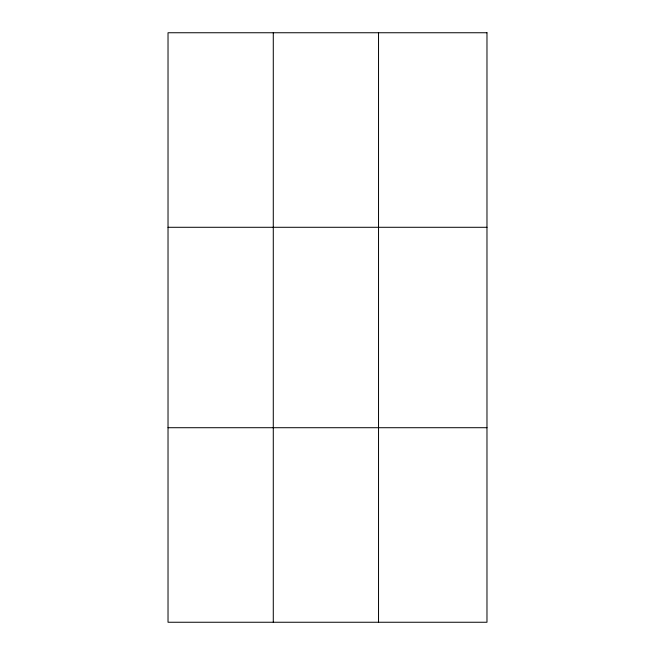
<?xml version="1.0" encoding="UTF-8"?>
<svg xmlns="http://www.w3.org/2000/svg" width="655" height="655" viewBox="0 0 655 655"><rect width="100%" height="100%" fill="white"/><g stroke="black" fill="none" stroke-linecap="round" stroke-linejoin="round"><path stroke-width="0.98" d="M273.282 622.25L273.282 32.75M378.533 622.25L378.533 32.75M168.024 227.285L486.976 227.285M168.024 427.715L486.976 427.715M486.976 32.75L486.976 622.25L168.024 622.25L168.024 32.75L486.976 32.75"/></g></svg>
